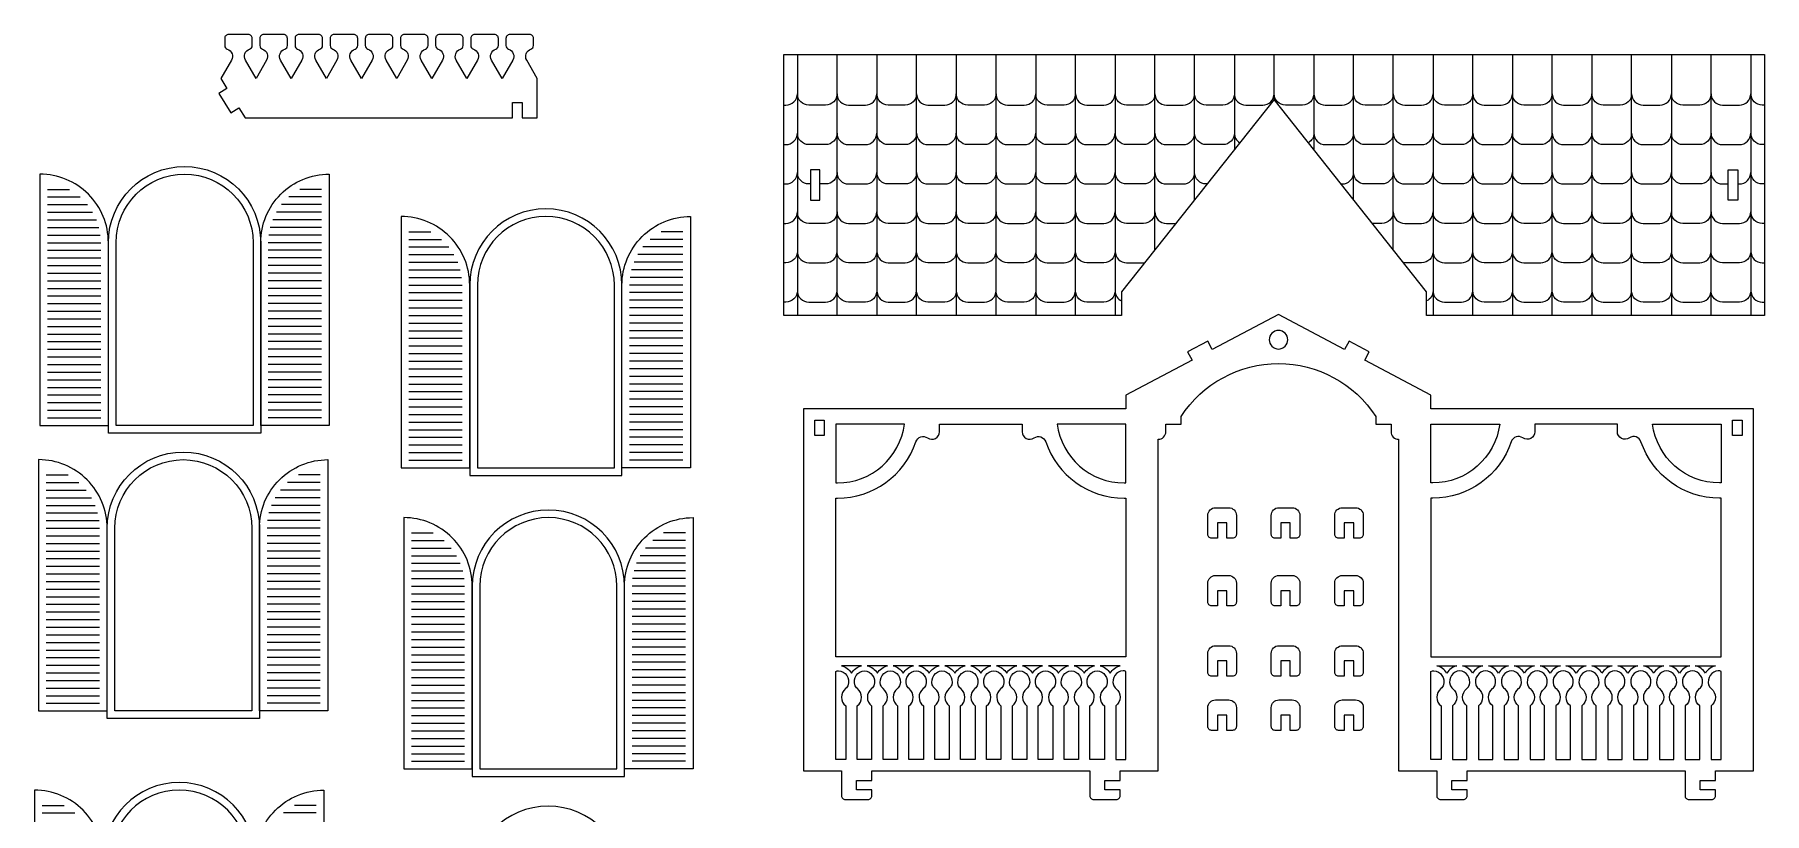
# Model space of a CAD drawing. Extents: x 2899 to 7450, y 515 to 3449.
# Drawn here: x 2899 to 5080, y 2464 to 3446 of the extents above; entities that cross this region are included whole.
import ezdxf

# ---------------------------------------------------------------- set-up
doc = ezdxf.new("R2010")
doc.units = 0
doc.header["$MEASUREMENT"] = 0
doc.layers.add('LAYER1', color=18, linetype='CONTINUOUS')

msp = doc.modelspace()

# ---------------------------------------------------------------- linework, layer by layer
at = {"layer": 'LAYER1'}
for points in [[(3134.1, 3390.2), (3141.8, 3377.7), (3131.6, 3371.4), (3146.7, 3346.9), (3156.9, 3353.2), (3164.6, 3340.8), (3501.9, 3340.8), (3501.9, 3360), (3513.9, 3360), (3513.9, 3340.8), (3533.1, 3340.8), (3533.1, 3390.1), (3519.7, 3413.4, -0.475677), (3525, 3427.3, 0.32375), (3528.3, 3431.8), (3528.3, 3440.9, 0.414214), (3523.5, 3445.7), (3498.4, 3445.7, 0.414214), (3493.6, 3440.9), (3493.6, 3431.8, 0.32375), (3496.9, 3427.3, -0.475677), (3502.2, 3413.4), (3488.8, 3390.1), (3475.4, 3413.4, -0.475677), (3480.7, 3427.3, 0.32375), (3484, 3431.8), (3484, 3440.9, 0.414214), (3479.2, 3445.7), (3454, 3445.7, 0.414214), (3449.2, 3440.9), (3449.2, 3431.8, 0.32375), (3452.5, 3427.3, -0.475677), (3457.8, 3413.4), (3444.4, 3390.1), (3431, 3413.4, -0.475677), (3436.3, 3427.3, 0.32375), (3439.6, 3431.8), (3439.6, 3440.9, 0.414214), (3434.8, 3445.7), (3409.7, 3445.7, 0.414214), (3404.9, 3440.9), (3404.9, 3431.8, 0.32375), (3408.2, 3427.3, -0.475677), (3413.5, 3413.4), (3400.1, 3390.1), (3386.7, 3413.4, -0.475677), (3392, 3427.3, 0.32375), (3395.3, 3431.8), (3395.3, 3440.9, 0.414214), (3390.5, 3445.7), (3365.4, 3445.7, 0.414214), (3360.6, 3440.9), (3360.6, 3431.8, 0.32375), (3363.9, 3427.3, -0.475677), (3369.2, 3413.4), (3355.8, 3390.1), (3342.4, 3413.4, -0.475677), (3347.7, 3427.3, 0.32375), (3351, 3431.8), (3351, 3440.9, 0.414214), (3346.2, 3445.7), (3321, 3445.7, 0.414214), (3316.2, 3440.9), (3316.2, 3431.8, 0.32375), (3319.5, 3427.3, -0.475677), (3324.8, 3413.4), (3311.4, 3390.1), (3298, 3413.4, -0.475677), (3303.3, 3427.3, 0.32375), (3306.6, 3431.8), (3306.6, 3440.9, 0.414214), (3301.8, 3445.7), (3276.7, 3445.7, 0.414214), (3271.9, 3440.9), (3271.9, 3431.8, 0.32375), (3275.2, 3427.3, -0.475677), (3280.5, 3413.4), (3267.1, 3390.1), (3253.7, 3413.4, -0.475677), (3259, 3427.3, 0.32375), (3262.3, 3431.8), (3262.3, 3440.9, 0.414214), (3257.5, 3445.7), (3232.4, 3445.7, 0.414214), (3227.6, 3440.9), (3227.6, 3431.8, 0.32375), (3230.9, 3427.3, -0.475677), (3236.2, 3413.4), (3222.8, 3390.1), (3209.4, 3413.4, -0.475677), (3214.7, 3427.3, 0.32375), (3218, 3431.8), (3218, 3440.9, 0.414214), (3213.2, 3445.7), (3188, 3445.7, 0.414214), (3183.2, 3440.9), (3183.2, 3431.8, 0.32375), (3186.5, 3427.3, -0.475677), (3191.8, 3413.4), (3178.4, 3390.1), (3165, 3413.4, -0.475677), (3170.3, 3427.3, 0.32375), (3173.6, 3431.8), (3173.6, 3440.9, 0.414214), (3168.8, 3445.7), (3143.7, 3445.7, 0.414214), (3138.9, 3440.9), (3138.9, 3431.8, 0.32375), (3142.2, 3427.3, -0.475677), (3147.5, 3413.4)], [(3184.3, 3183.3), (3184.3, 2943.3), (2992.3, 2943.3), (2992.3, 3183.3, -1)], [(2905.9, 2952.9), (2992.3, 2952.9), (2992.3, 3183.3, 0.414214), (2905.9, 3269.7)], [(3174.7, 3183.3), (3174.7, 2952.9), (3001.9, 2952.9), (3001.9, 3183.3, -1)], [(3270.7, 2952.9), (3184.3, 2952.9), (3184.3, 3183.3, -0.414214), (3270.7, 3269.7)], [(3361.5, 2899.5), (3447.9, 2899.5), (3447.9, 3129.9, 0.414214), (3361.5, 3216.3)], [(3447.9, 3129.9), (3447.9, 2889.9), (3639.9, 2889.9), (3639.9, 3129.9, 1)], [(3457.5, 3129.9), (3457.5, 2899.5), (3630.3, 2899.5), (3630.3, 3129.9, 1)], [(3726.3, 2899.5), (3639.9, 2899.5), (3639.9, 3129.9, -0.414214), (3726.3, 3216.3)], [(4316.1, 2758.3), (4316.1, 2935.4, 0.414214), (4325.7, 2945), (4325.7, 2954.6), (4344.9, 2954.6), (4344.9, 2964.2, -0.542632), (4590.4, 2964.2), (4590.4, 2954.6), (4609.6, 2954.6), (4609.6, 2945, 0.414214), (4619.2, 2935.4), (4619.2, 2758.3), (4619.2, 2517.3), (4667.2, 2517.3), (4667.2, 2486.1, 0.414214), (4672, 2481.3), (4700.8, 2481.3, 0.414214), (4705.6, 2486.1), (4705.6, 2493.3), (4686.4, 2493.3), (4686.4, 2505.3), (4705.6, 2505.3), (4705.6, 2517.3), (4980.3, 2517.3), (4980.3, 2486.1, 0.414214), (4985.1, 2481.3), (5013.9, 2481.3, 0.414214), (5018.7, 2486.1), (5018.7, 2493.3), (4999.5, 2493.3), (4999.5, 2505.3), (5018.7, 2505.3), (5018.7, 2517.3), (5066.7, 2517.3), (5066.7, 2758.3), (5066.7, 2973.8), (4660, 2973.8), (4660, 2990.9), (4576.6, 3035), (4582.2, 3045.6), (4556.7, 3059.1), (4551.1, 3048.5), (4467.7, 3092.6), (4384.2, 3048.5), (4378.6, 3059.1), (4353.1, 3045.6), (4358.8, 3035), (4275.3, 2990.9), (4275.3, 2973.8), (3868.6, 2973.8), (3868.6, 2758.3), (3868.6, 2517.3), (3916.6, 2517.3), (3916.6, 2486.1, 0.414214), (3921.4, 2481.3), (3950.2, 2481.3, 0.414214), (3955, 2486.1), (3955, 2493.3), (3935.8, 2493.3), (3935.8, 2505.3), (3955, 2505.3), (3955, 2517.3), (4229.7, 2517.3), (4229.7, 2486.1, 0.414214), (4234.5, 2481.3), (4263.3, 2481.3, 0.414214), (4268.1, 2486.1), (4268.1, 2493.3), (4248.9, 2493.3), (4248.9, 2505.3), (4268.1, 2505.3), (4268.1, 2517.3), (4316.1, 2517.3)], [(4467.7, 3072.6, 0.414214), (4456, 3060.9, 0.414214), (4467.7, 3049.2, 0.414214), (4479.4, 3060.9, 0.414214)], [(3911.6, 2880.4, 0.376684), (3996.1, 2954.6), (3909.4, 2954.6), (3909.4, 2880.4)], [(3909.4, 2758.3), (3909.4, 2861.2), (3911.6, 2861.2, 0.322075), (4010.5, 2932.3, -0.501769), (4025.2, 2937.1, 0.607857), (4040.3, 2945), (4040.3, 2954.6), (4144.4, 2954.6), (4144.4, 2945, 0.607857), (4159.6, 2937.1, -0.501769), (4174.2, 2932.3, 0.322075), (4273.1, 2861.2), (4275.3, 2861.2), (4275.3, 2758.3), (4275.3, 2661.3), (3909.4, 2661.3)], [(4275.3, 2880.4), (4275.3, 2954.6), (4188.7, 2954.6, 0.376684), (4273.1, 2880.4)], [(4660, 2880.4), (4660, 2954.6), (4746.7, 2954.6, -0.376684), (4662.2, 2880.4)], [(4660, 2758.3), (4660, 2661.3), (5025.9, 2661.3), (5025.9, 2758.3), (5025.9, 2861.2), (5023.7, 2861.2, -0.322075), (4924.8, 2932.3, 0.501769), (4910.2, 2937.1, -0.607857), (4895, 2945), (4895, 2954.6), (4790.9, 2954.6), (4790.9, 2945, -0.607857), (4775.8, 2937.1, 0.501769), (4761.1, 2932.3, -0.322075), (4662.2, 2861.2), (4660, 2861.2)], [(5023.7, 2880.4, -0.376684), (4939.3, 2954.6), (5025.9, 2954.6), (5025.9, 2880.4)], [(2904.3, 2592.9), (2990.7, 2592.9), (2990.7, 2823.3, 0.414214), (2904.3, 2909.7)], [(3182.7, 2823.3), (3182.7, 2583.3), (2990.7, 2583.3), (2990.7, 2823.3, -1)], [(3173.1, 2823.3), (3173.1, 2592.9), (3000.3, 2592.9), (3000.3, 2823.3, -1)], [(3269.1, 2592.9), (3182.7, 2592.9), (3182.7, 2823.3, -0.414214), (3269.1, 2909.7)], [(3364.7, 2519.8), (3451.1, 2519.8), (3451.1, 2750.2, 0.414214), (3364.7, 2836.6)], [(3451.1, 2750.2), (3451.1, 2510.2), (3643.1, 2510.2), (3643.1, 2750.2, 1)], [(3460.7, 2750.2), (3460.7, 2519.8), (3633.5, 2519.8), (3633.5, 2750.2, 1)], [(3729.5, 2519.8), (3643.1, 2519.8), (3643.1, 2750.2, -0.414214), (3729.5, 2836.6)], [(4378.6, 2815.5), (4378.6, 2839.5, -0.414214), (4388.2, 2849.1), (4405, 2849.1, -0.414214), (4414.6, 2839.5), (4414.6, 2815.5, -0.414214), (4409.8, 2810.7), (4402.6, 2810.7), (4402.6, 2829.9), (4390.6, 2829.9), (4390.6, 2810.7), (4383.4, 2810.7, -0.414214)], [(4458.6, 2815.5), (4458.6, 2839.5, -0.414214), (4468.2, 2849.1), (4485, 2849.1, -0.414214), (4494.6, 2839.5), (4494.6, 2815.5, -0.414214), (4489.8, 2810.7), (4482.6, 2810.7), (4482.6, 2829.9), (4470.6, 2829.9), (4470.6, 2810.7), (4463.4, 2810.7, -0.414214)], [(4538.6, 2815.5), (4538.6, 2839.5, -0.414214), (4548.2, 2849.1), (4565, 2849.1, -0.414214), (4574.6, 2839.5), (4574.6, 2815.5, -0.414214), (4569.8, 2810.7), (4562.6, 2810.7), (4562.6, 2829.9), (4550.6, 2829.9), (4550.6, 2810.7), (4543.4, 2810.7, -0.414214)], [(4378.6, 2730.1), (4378.6, 2754.1, -0.414214), (4388.2, 2763.7), (4405, 2763.7, -0.414214), (4414.6, 2754.1), (4414.6, 2730.1, -0.414214), (4409.8, 2725.3), (4402.6, 2725.3), (4402.6, 2744.5), (4390.6, 2744.5), (4390.6, 2725.3), (4383.4, 2725.3, -0.414214)], [(4458.6, 2730.1), (4458.6, 2754.1, -0.414214), (4468.2, 2763.7), (4485, 2763.7, -0.414214), (4494.6, 2754.1), (4494.6, 2730.1, -0.414214), (4489.8, 2725.3), (4482.6, 2725.3), (4482.6, 2744.5), (4470.6, 2744.5), (4470.6, 2725.3), (4463.4, 2725.3, -0.414214)], [(4538.6, 2730.1), (4538.6, 2754.1, -0.414214), (4548.2, 2763.7), (4565, 2763.7, -0.414214), (4574.6, 2754.1), (4574.6, 2730.1, -0.414214), (4569.8, 2725.3), (4562.6, 2725.3), (4562.6, 2744.5), (4550.6, 2744.5), (4550.6, 2725.3), (4543.4, 2725.3, -0.414214)], [(4378.6, 2641.5), (4378.6, 2665.5, -0.414214), (4388.2, 2675.1), (4405, 2675.1, -0.414214), (4414.6, 2665.5), (4414.6, 2641.5, -0.414214), (4409.8, 2636.7), (4402.6, 2636.7), (4402.6, 2655.9), (4390.6, 2655.9), (4390.6, 2636.7), (4383.4, 2636.7, -0.414214)], [(4458.6, 2641.5), (4458.6, 2665.5, -0.414214), (4468.2, 2675.1), (4485, 2675.1, -0.414214), (4494.6, 2665.5), (4494.6, 2641.5, -0.414214), (4489.8, 2636.7), (4482.6, 2636.7), (4482.6, 2655.9), (4470.6, 2655.9), (4470.6, 2636.7), (4463.4, 2636.7, -0.414214)], [(4538.6, 2641.5), (4538.6, 2665.5, -0.414214), (4548.2, 2675.1), (4565, 2675.1, -0.414214), (4574.6, 2665.5), (4574.6, 2641.5, -0.414214), (4569.8, 2636.7), (4562.6, 2636.7), (4562.6, 2655.9), (4550.6, 2655.9), (4550.6, 2636.7), (4543.4, 2636.7, -0.414214)], [(3909.4, 2642.8, -0.065439), (3913, 2643.6, -0.466916), (3925.2, 2625.9, -0.158726), (3921.9, 2621, 0.487801), (3922.1, 2599.2), (3922.1, 2531.7), (3909.4, 2531.7)], [(3942, 2649.8), (3916.6, 2649.8, -0.196954), (3929.3, 2640.6, -0.196954)], [(3933.4, 2625.9, -0.466916), (3945.6, 2643.6, -0.466916), (3957.8, 2625.9, -0.158726), (3954.5, 2621, 0.487801), (3954.7, 2599.2), (3954.7, 2531.7), (3936.5, 2531.7), (3936.5, 2599.2, 0.487801), (3936.7, 2621, -0.158726)], [(3974.6, 2649.8), (3949.2, 2649.8, -0.196954), (3961.9, 2640.6, -0.196954)], [(3966, 2625.9, -0.466916), (3978.2, 2643.6, -0.466916), (3990.4, 2625.9, -0.158726), (3987.1, 2621, 0.487801), (3987.3, 2599.2), (3987.3, 2531.7), (3969.1, 2531.7), (3969.1, 2599.2, 0.487801), (3969.3, 2621, -0.158726)], [(3994.5, 2640.6, -0.196954), (4007.3, 2649.8), (3981.8, 2649.8, -0.196954)], [(3998.6, 2625.9, -0.466916), (4010.8, 2643.6, -0.466916), (4023, 2625.9, -0.158726), (4019.7, 2621, 0.487801), (4019.9, 2599.2), (4019.9, 2531.7), (4001.7, 2531.7), (4001.7, 2599.2, 0.487801), (4001.9, 2621, -0.158726)], [(4039.9, 2649.8), (4014.4, 2649.8, -0.196954), (4027.1, 2640.6, -0.196954)], [(4031.2, 2625.9, -0.466916), (4043.4, 2643.6, -0.466916), (4055.6, 2625.9, -0.158726), (4052.4, 2621, 0.487801), (4052.5, 2599.2), (4052.5, 2531.7), (4034.3, 2531.7), (4034.3, 2599.2, 0.487801), (4034.5, 2621, -0.158726)], [(4072.5, 2649.8), (4047, 2649.8, -0.196954), (4059.7, 2640.6, -0.196954)], [(4063.9, 2625.9, -0.466916), (4076.1, 2643.6, -0.466916), (4088.3, 2625.9, -0.158726), (4085, 2621, 0.487801), (4085.2, 2599.2), (4085.2, 2531.7), (4066.9, 2531.7), (4066.9, 2599.2, 0.487801), (4067.1, 2621, -0.158726)], [(4105.1, 2649.8), (4079.6, 2649.8, -0.196954), (4092.4, 2640.6, -0.196954)], [(4096.5, 2625.9, -0.466916), (4108.7, 2643.6, -0.466916), (4120.9, 2625.9, -0.158726), (4117.6, 2621, 0.487801), (4117.8, 2599.2), (4117.8, 2531.7), (4099.6, 2531.7), (4099.6, 2599.2, 0.487801), (4099.8, 2621, -0.158726)], [(4125, 2640.6, -0.196954), (4137.7, 2649.8), (4112.2, 2649.8, -0.196954)], [(4129.1, 2625.9, -0.466916), (4141.3, 2643.6, -0.466916), (4153.5, 2625.9, -0.158726), (4150.2, 2621, 0.487801), (4150.4, 2599.2), (4150.4, 2531.7), (4132.2, 2531.7), (4132.2, 2599.2, 0.487801), (4132.4, 2621, -0.158726)], [(4170.3, 2649.8), (4144.9, 2649.8, -0.196954), (4157.6, 2640.6, -0.196954)], [(4161.7, 2625.9, -0.466916), (4173.9, 2643.6, -0.466916), (4186.1, 2625.9, -0.158726), (4182.8, 2621, 0.487801), (4183, 2599.2), (4183, 2531.7), (4164.8, 2531.7), (4164.8, 2599.2, 0.487801), (4165, 2621, -0.158726)], [(4190.2, 2640.6, -0.196954), (4202.9, 2649.8), (4177.5, 2649.8, -0.196954)], [(4194.3, 2625.9, -0.466916), (4206.5, 2643.6, -0.466916), (4218.7, 2625.9, -0.158726), (4215.4, 2621, 0.487801), (4215.6, 2599.2), (4215.6, 2531.7), (4197.4, 2531.7), (4197.4, 2599.2, 0.487801), (4197.6, 2621, -0.158726)], [(4235.6, 2649.8), (4210.1, 2649.8, -0.196954), (4222.8, 2640.6, -0.196954)], [(4226.9, 2625.9, -0.466916), (4239.1, 2643.6, -0.466916), (4251.3, 2625.9, -0.158726), (4248.1, 2621, 0.487801), (4248.2, 2599.2), (4248.2, 2531.7), (4230, 2531.7), (4230, 2599.2, 0.487801), (4230.2, 2621, -0.158726)], [(4268.2, 2649.8), (4242.7, 2649.8, -0.196954), (4255.4, 2640.6, -0.196954)], [(4275.3, 2642.8, 0.065439), (4271.7, 2643.6, 0.466916), (4259.5, 2625.9, 0.158726), (4262.8, 2621, -0.487801), (4262.6, 2599.2), (4262.6, 2531.7), (4275.3, 2531.7)], [(4660, 2642.8, -0.065439), (4663.6, 2643.6, -0.466916), (4675.8, 2625.9, -0.158726), (4672.5, 2621, 0.487801), (4672.7, 2599.2), (4672.7, 2531.7), (4660, 2531.7)], [(4667.2, 2649.8), (4692.6, 2649.8, 0.196954), (4679.9, 2640.6, 0.196954)], [(4708.4, 2625.9, 0.466916), (4696.2, 2643.6, 0.466916), (4684, 2625.9, 0.158726), (4687.3, 2621, -0.487801), (4687.1, 2599.2), (4687.1, 2531.7), (4705.3, 2531.7), (4705.3, 2599.2, -0.487801), (4705.1, 2621, 0.158726)], [(4699.8, 2649.8), (4725.2, 2649.8, 0.196954), (4712.5, 2640.6, 0.196954)], [(4741, 2625.9, 0.466916), (4728.8, 2643.6, 0.466916), (4716.6, 2625.9, 0.158726), (4719.9, 2621, -0.487801), (4719.7, 2599.2), (4719.7, 2531.7), (4737.9, 2531.7), (4737.9, 2599.2, -0.487801), (4737.7, 2621, 0.158726)], [(4745.1, 2640.6, 0.196954), (4732.4, 2649.8), (4757.9, 2649.8, 0.196954)], [(4773.6, 2625.9, 0.466916), (4761.4, 2643.6, 0.466916), (4749.2, 2625.9, 0.158726), (4752.5, 2621, -0.487801), (4752.3, 2599.2), (4752.3, 2531.7), (4770.5, 2531.7), (4770.5, 2599.2, -0.487801), (4770.3, 2621, 0.158726)], [(4765, 2649.8), (4790.5, 2649.8, 0.196954), (4777.7, 2640.6, 0.196954)], [(4806.2, 2625.9, 0.466916), (4794, 2643.6, 0.466916), (4781.8, 2625.9, 0.158726), (4785.1, 2621, -0.487801), (4784.9, 2599.2), (4784.9, 2531.7), (4803.1, 2531.7), (4803.1, 2599.2, -0.487801), (4803, 2621, 0.158726)], [(4810.3, 2640.6, 0.196954), (4797.6, 2649.8), (4823.1, 2649.8, 0.196954)], [(4838.9, 2625.9, 0.466916), (4826.7, 2643.6, 0.466916), (4814.5, 2625.9, 0.158726), (4817.7, 2621, -0.487801), (4817.5, 2599.2), (4817.5, 2531.7), (4835.8, 2531.7), (4835.8, 2599.2, -0.487801), (4835.6, 2621, 0.158726)], [(4830.2, 2649.8), (4855.7, 2649.8, 0.196954), (4843, 2640.6, 0.196954)], [(4871.5, 2625.9, 0.466916), (4859.3, 2643.6, 0.466916), (4847.1, 2625.9, 0.158726), (4850.3, 2621, -0.487801), (4850.2, 2599.2), (4850.2, 2531.7), (4868.4, 2531.7), (4868.4, 2599.2, -0.487801), (4868.2, 2621, 0.158726)], [(4862.8, 2649.8), (4888.3, 2649.8, 0.196954), (4875.6, 2640.6, 0.196954)], [(4904.1, 2625.9, 0.466916), (4891.9, 2643.6, 0.466916), (4879.7, 2625.9, 0.158726), (4883, 2621, -0.487801), (4882.8, 2599.2), (4882.8, 2531.7), (4901, 2531.7), (4901, 2599.2, -0.487801), (4900.8, 2621, 0.158726)], [(4895.5, 2649.8), (4920.9, 2649.8, 0.196954), (4908.2, 2640.6, 0.196954)], [(4936.7, 2625.9, 0.466916), (4924.5, 2643.6, 0.466916), (4912.3, 2625.9, 0.158726), (4915.6, 2621, -0.487801), (4915.4, 2599.2), (4915.4, 2531.7), (4933.6, 2531.7), (4933.6, 2599.2, -0.487801), (4933.4, 2621, 0.158726)], [(4940.8, 2640.6, 0.196954), (4928.1, 2649.8), (4953.5, 2649.8, 0.196954)], [(4969.3, 2625.9, 0.466916), (4957.1, 2643.6, 0.466916), (4944.9, 2625.9, 0.158726), (4948.2, 2621, -0.487801), (4948, 2599.2), (4948, 2531.7), (4966.2, 2531.7), (4966.2, 2599.2, -0.487801), (4966, 2621, 0.158726)], [(4960.7, 2649.8), (4986.2, 2649.8, 0.196954), (4973.4, 2640.6, 0.196954)], [(5001.9, 2625.9, 0.466916), (4989.7, 2643.6, 0.466916), (4977.5, 2625.9, 0.158726), (4980.8, 2621, -0.487801), (4980.6, 2599.2), (4980.6, 2531.7), (4998.8, 2531.7), (4998.8, 2599.2, -0.487801), (4998.7, 2621, 0.158726)], [(4993.3, 2649.8), (5018.8, 2649.8, 0.196954), (5006, 2640.6, 0.196954)], [(5025.9, 2642.8, 0.065439), (5022.3, 2643.6, 0.466916), (5010.1, 2625.9, 0.158726), (5013.4, 2621, -0.487801), (5013.2, 2599.2), (5013.2, 2531.7), (5025.9, 2531.7)], [(4378.6, 2573.2), (4378.6, 2597.2, -0.414214), (4388.2, 2606.8), (4405, 2606.8, -0.414214), (4414.6, 2597.2), (4414.6, 2573.2, -0.414214), (4409.8, 2568.4), (4402.6, 2568.4), (4402.6, 2587.6), (4390.6, 2587.6), (4390.6, 2568.4), (4383.4, 2568.4, -0.414214)], [(4458.6, 2573.2), (4458.6, 2597.2, -0.414214), (4468.2, 2606.8), (4485, 2606.8, -0.414214), (4494.6, 2597.2), (4494.6, 2573.2, -0.414214), (4489.8, 2568.4), (4482.6, 2568.4), (4482.6, 2587.6), (4470.6, 2587.6), (4470.6, 2568.4), (4463.4, 2568.4, -0.414214)], [(4538.6, 2573.2), (4538.6, 2597.2, -0.414214), (4548.2, 2606.8), (4565, 2606.8, -0.414214), (4574.6, 2597.2), (4574.6, 2573.2, -0.414214), (4569.8, 2568.4), (4562.6, 2568.4), (4562.6, 2587.6), (4550.6, 2587.6), (4550.6, 2568.4), (4543.4, 2568.4, -0.414214)], [(2899.2, 2176.2), (2985.6, 2176.2), (2985.6, 2406.6, 0.414214), (2899.2, 2493)], [(2985.6, 2406.6), (2985.6, 2166.6), (3177.6, 2166.6), (3177.6, 2406.6, 1)], [(2995.2, 2406.6), (2995.2, 2176.2), (3168, 2176.2), (3168, 2406.6, 1)], [(3264, 2176.2), (3177.6, 2176.2), (3177.6, 2406.6, -0.414214), (3264, 2493)], [(3450.8, 2376.8), (3450.8, 2136.8), (3642.8, 2136.8), (3642.8, 2376.8, 1)]]:
    msp.add_lwpolyline(points, format="xyb", close=True, dxfattribs=at)
for points in [[(4269.8, 3121.4), (4269.8, 3091.5), (3843.9, 3091.5), (3843.9, 3420.7), (5080.4, 3420.7), (5080.4, 3091.5), (4654.5, 3091.5), (4654.5, 3121.4), (4462.2, 3363.9)], [(3877.5, 3275.3), (3877.5, 3236.9), (3889.5, 3236.9), (3889.5, 3275.3)], [(5034.8, 3275.3), (5046.8, 3275.3), (5046.8, 3236.9), (5034.8, 3236.9)], [(3883, 2959.4), (3895, 2959.4), (3895, 2940.2), (3883, 2940.2)], [(5040.3, 2959.4), (5052.3, 2959.4), (5052.3, 2940.2), (5040.3, 2940.2)]]:
    msp.add_lwpolyline(points, close=True, dxfattribs=at)
for points in [[(3861, 3420.7), (3861, 3091.5)], [(3911.1, 3091.5), (3911.1, 3420.7)], [(3961.2, 3420.7), (3961.2, 3091.5)], [(4011.3, 3091.5), (4011.3, 3420.7)], [(4061.4, 3420.7), (4061.4, 3091.5)], [(4111.5, 3091.5), (4111.5, 3420.7)], [(4161.6, 3420.7), (4161.6, 3091.5)], [(4211.7, 3091.5), (4211.7, 3420.7)], [(4261.8, 3420.7), (4261.8, 3091.5)], [(4311.9, 3174.4), (4311.9, 3420.7)], [(4362, 3237.6), (4362, 3420.7)], [(4412.1, 3420.7), (4412.1, 3300.7)], [(4462.2, 3363.9), (4462.2, 3420.7)], [(4512.3, 3420.7), (4512.3, 3300.7)], [(4562.4, 3237.6), (4562.4, 3420.7)], [(4612.5, 3174.4), (4612.5, 3420.7)], [(4662.6, 3420.7), (4662.6, 3091.5)], [(4712.7, 3091.5), (4712.7, 3420.7)], [(4762.7, 3420.7), (4762.7, 3091.5)], [(4812.8, 3091.5), (4812.8, 3420.7)], [(4862.9, 3420.7), (4862.9, 3091.5)], [(4913, 3091.5), (4913, 3420.7)], [(4963.1, 3420.7), (4963.1, 3091.5)], [(5013.2, 3091.5), (5013.2, 3420.7)], [(5063.3, 3420.7), (5063.3, 3091.5)], [(2915.5, 3250.5), (2943.1, 3250.5)], [(3261.1, 3250.5), (3233.5, 3250.5)], [(2915.5, 3240.9), (2956.7, 3240.9)], [(2915.5, 3231.3), (2965.8, 3231.3)], [(3261.1, 3231.3), (3210.7, 3231.3)], [(3261.1, 3240.9), (3219.9, 3240.9)], [(2915.5, 3221.7), (2972.4, 3221.7)], [(2915.5, 3212.1), (2977.1, 3212.1)], [(3261.1, 3212.1), (3199.5, 3212.1)], [(3261.1, 3221.7), (3204.2, 3221.7)], [(2915.5, 3202.5), (2980.2, 3202.5)], [(2915.5, 3192.9), (2982.1, 3192.9)], [(3261.1, 3192.9), (3194.5, 3192.9)], [(3261.1, 3202.5), (3196.3, 3202.5)], [(3371.1, 3197.1), (3398.7, 3197.1)], [(3371.1, 3187.5), (3412.3, 3187.5)], [(3716.7, 3187.5), (3675.5, 3187.5)], [(3716.7, 3197.1), (3689.1, 3197.1)], [(2915.5, 3183.3), (2982.7, 3183.3)], [(2915.5, 3173.7), (2982.7, 3173.7)], [(2915.5, 3164.1), (2982.7, 3164.1)], [(3261.1, 3183.3), (3193.9, 3183.3)], [(3261.1, 3173.7), (3193.9, 3173.7)], [(3261.1, 3164.1), (3193.9, 3164.1)], [(3371.1, 3177.9), (3421.4, 3177.9)], [(3371.1, 3168.3), (3428, 3168.3)], [(3716.7, 3168.3), (3659.8, 3168.3)], [(3716.7, 3177.9), (3666.3, 3177.9)], [(2915.5, 3154.5), (2982.7, 3154.5)], [(2915.5, 3144.9), (2982.7, 3144.9)], [(3261.1, 3154.5), (3193.9, 3154.5)], [(3261.1, 3144.9), (3193.9, 3144.9)], [(3371.1, 3158.7), (3432.7, 3158.7)], [(3371.1, 3149.1), (3435.8, 3149.1)], [(3716.7, 3149.1), (3651.9, 3149.1)], [(3716.7, 3158.7), (3655.1, 3158.7)], [(2915.5, 3135.3), (2982.7, 3135.3)], [(2915.5, 3125.7), (2982.7, 3125.7)], [(3261.1, 3135.3), (3193.9, 3135.3)], [(3261.1, 3125.7), (3193.9, 3125.7)], [(3371.1, 3139.5), (3437.7, 3139.5)], [(3371.1, 3129.9), (3438.3, 3129.9)], [(3371.1, 3120.3), (3438.3, 3120.3)], [(3716.7, 3129.9), (3649.5, 3129.9)], [(3716.7, 3120.3), (3649.5, 3120.3)], [(3716.7, 3139.5), (3650.1, 3139.5)], [(2915.5, 3116.1), (2982.7, 3116.1)], [(2915.5, 3106.5), (2982.7, 3106.5)], [(3261.1, 3116.1), (3193.9, 3116.1)], [(3261.1, 3106.5), (3193.9, 3106.5)], [(3371.1, 3110.7), (3438.3, 3110.7)], [(3371.1, 3101.1), (3438.3, 3101.1)], [(3716.7, 3110.7), (3649.5, 3110.7)], [(3716.7, 3101.1), (3649.5, 3101.1)], [(2915.5, 3096.9), (2982.7, 3096.9)], [(2915.5, 3087.3), (2982.7, 3087.3)], [(2915.5, 3077.7), (2982.7, 3077.7)], [(3261.1, 3096.9), (3193.9, 3096.9)], [(3261.1, 3087.3), (3193.9, 3087.3)], [(3261.1, 3077.7), (3193.9, 3077.7)], [(3371.1, 3091.5), (3438.3, 3091.5)], [(3371.1, 3081.9), (3438.3, 3081.9)], [(3716.7, 3091.5), (3649.5, 3091.5)], [(3716.7, 3081.9), (3649.5, 3081.9)], [(2915.5, 3068.1), (2982.7, 3068.1)], [(2915.5, 3058.5), (2982.7, 3058.5)], [(3261.1, 3068.1), (3193.9, 3068.1)], [(3261.1, 3058.5), (3193.9, 3058.5)], [(3371.1, 3072.3), (3438.3, 3072.3)], [(3371.1, 3062.7), (3438.3, 3062.7)], [(3716.7, 3072.3), (3649.5, 3072.3)], [(3716.7, 3062.7), (3649.5, 3062.7)], [(2915.5, 3048.9), (2982.7, 3048.9)], [(2915.5, 3039.3), (2982.7, 3039.3)], [(3261.1, 3048.9), (3193.9, 3048.9)], [(3261.1, 3039.3), (3193.9, 3039.3)], [(3371.1, 3053.1), (3438.3, 3053.1)], [(3371.1, 3043.5), (3438.3, 3043.5)], [(3371.1, 3033.9), (3438.3, 3033.9)], [(3716.7, 3053.1), (3649.5, 3053.1)], [(3716.7, 3043.5), (3649.5, 3043.5)], [(3716.7, 3033.9), (3649.5, 3033.9)], [(2915.5, 3029.7), (2982.7, 3029.7)], [(2915.5, 3020.1), (2982.7, 3020.1)], [(2915.5, 3010.5), (2982.7, 3010.5)], [(3261.1, 3029.7), (3193.9, 3029.7)], [(3261.1, 3020.1), (3193.9, 3020.1)], [(3261.1, 3010.5), (3193.9, 3010.5)], [(3371.1, 3024.3), (3438.3, 3024.3)], [(3371.1, 3014.7), (3438.3, 3014.7)], [(3716.7, 3024.3), (3649.5, 3024.3)], [(3716.7, 3014.7), (3649.5, 3014.7)], [(2915.5, 3000.9), (2982.7, 3000.9)], [(2915.5, 2991.3), (2982.7, 2991.3)], [(3261.1, 3000.9), (3193.9, 3000.9)], [(3261.1, 2991.3), (3193.9, 2991.3)], [(3371.1, 3005.1), (3438.3, 3005.1)], [(3371.1, 2995.5), (3438.3, 2995.5)], [(3716.7, 3005.1), (3649.5, 3005.1)], [(3716.7, 2995.5), (3649.5, 2995.5)], [(2915.5, 2981.7), (2982.7, 2981.7)], [(2915.5, 2972.1), (2982.7, 2972.1)], [(3261.1, 2981.7), (3193.9, 2981.7)], [(3261.1, 2972.1), (3193.9, 2972.1)], [(3371.1, 2985.9), (3438.3, 2985.9)], [(3371.1, 2976.3), (3438.3, 2976.3)], [(3371.1, 2966.7), (3438.3, 2966.7)], [(3716.7, 2985.9), (3649.5, 2985.9)], [(3716.7, 2976.3), (3649.5, 2976.3)], [(3716.7, 2966.7), (3649.5, 2966.7)], [(2915.5, 2962.5), (2982.7, 2962.5)], [(3261.1, 2962.5), (3193.9, 2962.5)], [(3371.1, 2957.1), (3438.3, 2957.1)], [(3371.1, 2947.5), (3438.3, 2947.5)], [(3716.7, 2957.1), (3649.5, 2957.1)], [(3716.7, 2947.5), (3649.5, 2947.5)], [(3371.1, 2937.9), (3438.3, 2937.9)], [(3371.1, 2928.3), (3438.3, 2928.3)], [(3716.7, 2937.9), (3649.5, 2937.9)], [(3716.7, 2928.3), (3649.5, 2928.3)], [(3371.1, 2918.7), (3438.3, 2918.7)], [(3371.1, 2909.1), (3438.3, 2909.1)], [(3716.7, 2918.7), (3649.5, 2918.7)], [(3716.7, 2909.1), (3649.5, 2909.1)], [(2913.9, 2890.5), (2941.4, 2890.5)], [(2913.9, 2880.9), (2955.1, 2880.9)], [(3259.5, 2880.9), (3218.3, 2880.9)], [(3259.5, 2890.5), (3231.9, 2890.5)], [(2913.9, 2871.3), (2964.2, 2871.3)], [(2913.9, 2861.7), (2970.8, 2861.7)], [(3259.5, 2861.7), (3202.5, 2861.7)], [(3259.5, 2871.3), (3209.1, 2871.3)], [(2913.9, 2852.1), (2975.5, 2852.1)], [(2913.9, 2842.5), (2978.6, 2842.5)], [(3259.5, 2842.5), (3194.7, 2842.5)], [(3259.5, 2852.1), (3197.9, 2852.1)], [(2913.9, 2832.9), (2980.5, 2832.9)], [(2913.9, 2823.3), (2981.1, 2823.3)], [(3259.5, 2823.3), (3192.3, 2823.3)], [(3259.5, 2832.9), (3192.9, 2832.9)], [(3374.3, 2817.4), (3401.9, 2817.4)], [(3719.9, 2817.4), (3692.3, 2817.4)], [(2913.9, 2813.7), (2981.1, 2813.7)], [(2913.9, 2804.1), (2981.1, 2804.1)], [(2913.9, 2794.5), (2981.1, 2794.5)], [(3259.5, 2813.7), (3192.3, 2813.7)], [(3259.5, 2804.1), (3192.3, 2804.1)], [(3259.5, 2794.5), (3192.3, 2794.5)], [(3374.3, 2807.8), (3415.5, 2807.8)], [(3374.3, 2798.2), (3424.6, 2798.2)], [(3719.9, 2798.2), (3669.5, 2798.2)], [(3719.9, 2807.8), (3678.7, 2807.8)], [(2913.9, 2784.9), (2981.1, 2784.9)], [(2913.9, 2775.3), (2981.1, 2775.3)], [(3259.5, 2784.9), (3192.3, 2784.9)], [(3259.5, 2775.3), (3192.3, 2775.3)], [(3374.3, 2788.6), (3431.2, 2788.6)], [(3374.3, 2779), (3435.9, 2779)], [(3719.9, 2779), (3658.3, 2779)], [(3719.9, 2788.6), (3663, 2788.6)], [(2913.9, 2765.7), (2981.1, 2765.7)], [(2913.9, 2756.1), (2981.1, 2756.1)], [(3259.5, 2765.7), (3192.3, 2765.7)], [(3259.5, 2756.1), (3192.3, 2756.1)], [(3374.3, 2769.4), (3439, 2769.4)], [(3374.3, 2759.8), (3440.9, 2759.8)], [(3374.3, 2750.2), (3441.5, 2750.2)], [(3719.9, 2750.2), (3652.7, 2750.2)], [(3719.9, 2759.8), (3653.3, 2759.8)], [(3719.9, 2769.4), (3655.1, 2769.4)], [(2913.9, 2746.5), (2981.1, 2746.5)], [(2913.9, 2736.9), (2981.1, 2736.9)], [(2913.9, 2727.3), (2981.1, 2727.3)], [(3259.5, 2746.5), (3192.3, 2746.5)], [(3259.5, 2736.9), (3192.3, 2736.9)], [(3259.5, 2727.3), (3192.3, 2727.3)], [(3374.3, 2740.6), (3441.5, 2740.6)], [(3374.3, 2731), (3441.5, 2731)], [(3719.9, 2740.6), (3652.7, 2740.6)], [(3719.9, 2731), (3652.7, 2731)], [(2913.9, 2717.7), (2981.1, 2717.7)], [(2913.9, 2708.1), (2981.1, 2708.1)], [(3259.5, 2717.7), (3192.3, 2717.7)], [(3259.5, 2708.1), (3192.3, 2708.1)], [(3374.3, 2721.4), (3441.5, 2721.4)], [(3374.3, 2711.8), (3441.5, 2711.8)], [(3719.9, 2721.4), (3652.7, 2721.4)], [(3719.9, 2711.8), (3652.7, 2711.8)], [(2913.9, 2698.5), (2981.1, 2698.5)], [(2913.9, 2688.9), (2981.1, 2688.9)], [(3259.5, 2698.5), (3192.3, 2698.5)], [(3259.5, 2688.9), (3192.3, 2688.9)], [(3374.3, 2702.2), (3441.5, 2702.2)], [(3374.3, 2692.6), (3441.5, 2692.6)], [(3374.3, 2683), (3441.5, 2683)], [(3719.9, 2702.2), (3652.7, 2702.2)], [(3719.9, 2692.6), (3652.7, 2692.6)], [(3719.9, 2683), (3652.7, 2683)], [(2913.9, 2679.3), (2981.1, 2679.3)], [(2913.9, 2669.7), (2981.1, 2669.7)], [(3259.5, 2679.3), (3192.3, 2679.3)], [(3259.5, 2669.7), (3192.3, 2669.7)], [(3374.3, 2673.4), (3441.5, 2673.4)], [(3374.3, 2663.8), (3441.5, 2663.8)], [(3719.9, 2673.4), (3652.7, 2673.4)], [(3719.9, 2663.8), (3652.7, 2663.8)], [(2913.9, 2660.1), (2981.1, 2660.1)], [(2913.9, 2650.5), (2981.1, 2650.5)], [(2913.9, 2640.9), (2981.1, 2640.9)], [(3259.5, 2660.1), (3192.3, 2660.1)], [(3259.5, 2650.5), (3192.3, 2650.5)], [(3259.5, 2640.9), (3192.3, 2640.9)], [(3374.3, 2654.2), (3441.5, 2654.2)], [(3374.3, 2644.6), (3441.5, 2644.6)], [(3719.9, 2654.2), (3652.7, 2654.2)], [(3719.9, 2644.6), (3652.7, 2644.6)], [(2913.9, 2631.3), (2981.1, 2631.3)], [(2913.9, 2621.7), (2981.1, 2621.7)], [(3259.5, 2631.3), (3192.3, 2631.3)], [(3259.5, 2621.7), (3192.3, 2621.7)], [(3374.3, 2635), (3441.5, 2635)], [(3374.3, 2625.4), (3441.5, 2625.4)], [(3719.9, 2635), (3652.7, 2635)], [(3719.9, 2625.4), (3652.7, 2625.4)], [(2913.9, 2612.1), (2981.1, 2612.1)], [(2913.9, 2602.5), (2981.1, 2602.5)], [(3259.5, 2612.1), (3192.3, 2612.1)], [(3259.5, 2602.5), (3192.3, 2602.5)], [(3374.3, 2615.8), (3441.5, 2615.8)], [(3374.3, 2606.2), (3441.5, 2606.2)], [(3374.3, 2596.6), (3441.5, 2596.6)], [(3719.9, 2615.8), (3652.7, 2615.8)], [(3719.9, 2606.2), (3652.7, 2606.2)], [(3719.9, 2596.6), (3652.7, 2596.6)], [(3374.3, 2587), (3441.5, 2587)], [(3374.3, 2577.4), (3441.5, 2577.4)], [(3719.9, 2587), (3652.7, 2587)], [(3719.9, 2577.4), (3652.7, 2577.4)], [(3374.3, 2567.8), (3441.5, 2567.8)], [(3374.3, 2558.2), (3441.5, 2558.2)], [(3719.9, 2567.8), (3652.7, 2567.8)], [(3719.9, 2558.2), (3652.7, 2558.2)], [(3374.3, 2548.6), (3441.5, 2548.6)], [(3374.3, 2539), (3441.5, 2539)], [(3719.9, 2548.6), (3652.7, 2548.6)], [(3719.9, 2539), (3652.7, 2539)], [(3374.3, 2529.4), (3441.5, 2529.4)], [(3719.9, 2529.4), (3652.7, 2529.4)], [(2908.8, 2473.8), (2936.4, 2473.8)], [(3254.4, 2473.8), (3226.8, 2473.8)], [(2908.8, 2464.2), (2950, 2464.2)], [(3254.4, 2464.2), (3213.2, 2464.2)]]:
    msp.add_lwpolyline(points, dxfattribs=at)
for points in [[(3843.9, 3356.7), (3846.6, 3356.7, 0.414214), (3861, 3371.1)], [(3911.1, 3371.1, -0.414214), (3896.7, 3356.7), (3875.4, 3356.7, -0.414214), (3861, 3371.1)], [(3911.1, 3371.1, 0.414214), (3925.5, 3356.7), (3946.8, 3356.7, 0.414214), (3961.2, 3371.1)], [(4011.3, 3371.1, -0.414214), (3996.9, 3356.7), (3975.6, 3356.7, -0.414214), (3961.2, 3371.1)], [(4011.3, 3371.1, 0.414214), (4025.7, 3356.7), (4047, 3356.7, 0.414214), (4061.4, 3371.1)], [(4111.5, 3371.1, -0.414214), (4097.1, 3356.7), (4075.8, 3356.7, -0.414214), (4061.4, 3371.1)], [(4111.5, 3371.1, 0.414214), (4125.9, 3356.7), (4147.2, 3356.7, 0.414214), (4161.6, 3371.1)], [(4211.7, 3371.1, -0.414214), (4197.3, 3356.7), (4176, 3356.7, -0.414214), (4161.6, 3371.1)], [(4211.7, 3371.1, 0.414214), (4226.1, 3356.7), (4247.4, 3356.7, 0.414214), (4261.8, 3371.1)], [(4311.9, 3371.1, -0.414214), (4297.5, 3356.7), (4276.2, 3356.7, -0.414214), (4261.8, 3371.1)], [(4311.9, 3371.1, 0.414214), (4326.3, 3356.7), (4347.6, 3356.7, 0.414214), (4362, 3371.1)], [(4412.1, 3371.1, -0.414214), (4397.7, 3356.7), (4376.4, 3356.7, -0.414214), (4362, 3371.1)], [(4412.1, 3371.1, 0.414214), (4426.5, 3356.7), (4447.8, 3356.7, 0.414214), (4462.2, 3371.1)], [(4512.3, 3371.1, -0.414214), (4497.9, 3356.7), (4476.6, 3356.7, -0.414214), (4462.2, 3371.1)], [(4512.3, 3371.1, 0.414214), (4526.7, 3356.7), (4548, 3356.7, 0.414214), (4562.4, 3371.1)], [(4612.5, 3371.1, -0.414214), (4598.1, 3356.7), (4576.8, 3356.7, -0.414214), (4562.4, 3371.1)], [(4612.5, 3371.1, 0.414214), (4626.9, 3356.7), (4648.2, 3356.7, 0.414214), (4662.6, 3371.1)], [(4712.7, 3371.1, -0.414214), (4698.3, 3356.7), (4677, 3356.7, -0.414214), (4662.6, 3371.1)], [(4712.7, 3371.1, 0.414214), (4727.1, 3356.7), (4748.3, 3356.7, 0.414214), (4762.7, 3371.1)], [(4812.8, 3371.1, -0.414214), (4798.4, 3356.7), (4777.1, 3356.7, -0.414214), (4762.7, 3371.1)], [(4812.8, 3371.1, 0.414214), (4827.2, 3356.7), (4848.5, 3356.7, 0.414214), (4862.9, 3371.1)], [(4913, 3371.1, -0.414214), (4898.6, 3356.7), (4877.3, 3356.7, -0.414214), (4862.9, 3371.1)], [(4913, 3371.1, 0.414214), (4927.4, 3356.7), (4948.7, 3356.7, 0.414214), (4963.1, 3371.1)], [(5013.2, 3371.1, -0.414214), (4998.8, 3356.7), (4977.5, 3356.7, -0.414214), (4963.1, 3371.1)], [(5013.2, 3371.1, 0.414214), (5027.6, 3356.7), (5048.9, 3356.7, 0.414214), (5063.3, 3371.1)], [(5080.4, 3356.7), (5077.7, 3356.7, -0.414214), (5063.3, 3371.1)], [(3843.9, 3307), (3846.6, 3307, 0.414214), (3861, 3321.4)], [(3911.1, 3321.4, -0.414214), (3896.7, 3307), (3875.4, 3307, -0.414214), (3861, 3321.4)], [(3911.1, 3321.4, 0.414214), (3925.5, 3307), (3946.8, 3307, 0.414214), (3961.2, 3321.4)], [(4011.3, 3321.4, -0.414214), (3996.9, 3307), (3975.6, 3307, -0.414214), (3961.2, 3321.4)], [(4011.3, 3321.4, 0.414214), (4025.7, 3307), (4047, 3307, 0.414214), (4061.4, 3321.4)], [(4111.5, 3321.4, -0.414214), (4097.1, 3307), (4075.8, 3307, -0.414214), (4061.4, 3321.4)], [(4111.5, 3321.4, 0.414214), (4125.9, 3307), (4147.2, 3307, 0.414214), (4161.6, 3321.4)], [(4211.7, 3321.4, -0.414214), (4197.3, 3307), (4176, 3307, -0.414214), (4161.6, 3321.4)], [(4211.7, 3321.4, 0.414214), (4226.1, 3307), (4247.4, 3307, 0.414214), (4261.8, 3321.4)], [(4311.9, 3321.4, -0.414214), (4297.5, 3307), (4276.2, 3307, -0.414214), (4261.8, 3321.4)], [(4311.9, 3321.4, 0.414214), (4326.3, 3307), (4347.6, 3307, 0.414214), (4362, 3321.4)], [(4412.1, 3321.4, -0.414214), (4397.7, 3307), (4376.4, 3307, -0.414214), (4362, 3321.4)], [(4412.1, 3321.4, 0.257762), (4418.8, 3309.2)], [(4512.3, 3321.4, -0.257762), (4505.5, 3309.2)], [(4512.3, 3321.4, 0.414214), (4526.7, 3307), (4548, 3307, 0.414214), (4562.4, 3321.4)], [(4612.5, 3321.4, -0.414214), (4598.1, 3307), (4576.8, 3307, -0.414214), (4562.4, 3321.4)], [(4612.5, 3321.4, 0.414214), (4626.9, 3307), (4648.2, 3307, 0.414214), (4662.6, 3321.4)], [(4712.7, 3321.4, -0.414214), (4698.3, 3307), (4677, 3307, -0.414214), (4662.6, 3321.4)], [(4712.7, 3321.4, 0.414214), (4727.1, 3307), (4748.3, 3307, 0.414214), (4762.7, 3321.4)], [(4812.8, 3321.4, -0.414214), (4798.4, 3307), (4777.1, 3307, -0.414214), (4762.7, 3321.4)], [(4812.8, 3321.4, 0.414214), (4827.2, 3307), (4848.5, 3307, 0.414214), (4862.9, 3321.4)], [(4913, 3321.4, -0.414214), (4898.6, 3307), (4877.3, 3307, -0.414214), (4862.9, 3321.4)], [(4913, 3321.4, 0.414214), (4927.4, 3307), (4948.7, 3307, 0.414214), (4963.1, 3321.4)], [(5013.2, 3321.4, -0.414214), (4998.8, 3307), (4977.5, 3307, -0.414214), (4963.1, 3321.4)], [(5013.2, 3321.4, 0.414214), (5027.6, 3307), (5048.9, 3307, 0.414214), (5063.3, 3321.4)], [(5080.4, 3307), (5077.7, 3307, -0.414214), (5063.3, 3321.4)], [(3843.9, 3257.3), (3846.6, 3257.3, 0.414214), (3861, 3271.7)], [(3877.5, 3257.3), (3875.4, 3257.3, -0.414214), (3861, 3271.7)], [(3911.1, 3271.7, -0.414214), (3896.7, 3257.3), (3889.5, 3257.3)], [(3911.1, 3271.7, 0.414214), (3925.5, 3257.3), (3946.8, 3257.3, 0.414214), (3961.2, 3271.7)], [(4011.3, 3271.7, -0.414214), (3996.9, 3257.3), (3975.6, 3257.3, -0.414214), (3961.2, 3271.7)], [(4011.3, 3271.7, 0.414214), (4025.7, 3257.3), (4047, 3257.3, 0.414214), (4061.4, 3271.7)], [(4111.5, 3271.7, -0.414214), (4097.1, 3257.3), (4075.8, 3257.3, -0.414214), (4061.4, 3271.7)], [(4111.5, 3271.7, 0.414214), (4125.9, 3257.3), (4147.2, 3257.3, 0.414214), (4161.6, 3271.7)], [(4211.7, 3271.7, -0.414214), (4197.3, 3257.3), (4176, 3257.3, -0.414214), (4161.6, 3271.7)], [(4211.7, 3271.7, 0.414214), (4226.1, 3257.3), (4247.4, 3257.3, 0.414214), (4261.8, 3271.7)], [(4311.9, 3271.7, -0.414214), (4297.5, 3257.3), (4276.2, 3257.3, -0.414214), (4261.8, 3271.7)], [(4311.9, 3271.7, 0.414214), (4326.3, 3257.3), (4347.6, 3257.3, 0.414214), (4362, 3271.7)], [(4377.6, 3257.3), (4376.4, 3257.3, -0.414214), (4362, 3271.7)], [(4546.7, 3257.3), (4548, 3257.3, 0.414214), (4562.4, 3271.7)], [(4612.5, 3271.7, -0.414214), (4598.1, 3257.3), (4576.8, 3257.3, -0.414214), (4562.4, 3271.7)], [(4612.5, 3271.7, 0.414214), (4626.9, 3257.3), (4648.2, 3257.3, 0.414214), (4662.6, 3271.7)], [(4712.7, 3271.7, -0.414214), (4698.3, 3257.3), (4677, 3257.3, -0.414214), (4662.6, 3271.7)], [(4712.7, 3271.7, 0.414214), (4727.1, 3257.3), (4748.3, 3257.3, 0.414214), (4762.7, 3271.7)], [(4812.8, 3271.7, -0.414214), (4798.4, 3257.3), (4777.1, 3257.3, -0.414214), (4762.7, 3271.7)], [(4812.8, 3271.7, 0.414214), (4827.2, 3257.3), (4848.5, 3257.3, 0.414214), (4862.9, 3271.7)], [(4913, 3271.7, -0.414214), (4898.6, 3257.3), (4877.3, 3257.3, -0.414214), (4862.9, 3271.7)], [(4913, 3271.7, 0.414214), (4927.4, 3257.3), (4948.7, 3257.3, 0.414214), (4963.1, 3271.7)], [(5013.2, 3271.7, -0.414214), (4998.8, 3257.3), (4977.5, 3257.3, -0.414214), (4963.1, 3271.7)], [(5013.2, 3271.7, 0.414214), (5027.6, 3257.3), (5034.8, 3257.3)], [(5046.8, 3257.3), (5048.9, 3257.3, 0.414214), (5063.3, 3271.7)], [(5080.4, 3257.3), (5077.7, 3257.3, -0.414214), (5063.3, 3271.7)], [(3843.9, 3207.6), (3846.6, 3207.6, 0.414214), (3861, 3222)], [(3911.1, 3222, -0.414214), (3896.7, 3207.6), (3875.4, 3207.6, -0.414214), (3861, 3222)], [(3911.1, 3222, 0.414214), (3925.5, 3207.6), (3946.8, 3207.6, 0.414214), (3961.2, 3222)], [(4011.3, 3222, -0.414214), (3996.9, 3207.6), (3975.6, 3207.6, -0.414214), (3961.2, 3222)], [(4011.3, 3222, 0.414214), (4025.7, 3207.6), (4047, 3207.6, 0.414214), (4061.4, 3222)], [(4111.5, 3222, -0.414214), (4097.1, 3207.6), (4075.8, 3207.6, -0.414214), (4061.4, 3222)], [(4111.5, 3222, 0.414214), (4125.9, 3207.6), (4147.2, 3207.6, 0.414214), (4161.6, 3222)], [(4211.7, 3222, -0.414214), (4197.3, 3207.6), (4176, 3207.6, -0.414214), (4161.6, 3222)], [(4211.7, 3222, 0.414214), (4226.1, 3207.6), (4247.4, 3207.6, 0.414214), (4261.8, 3222)], [(4311.9, 3222, -0.414214), (4297.5, 3207.6), (4276.2, 3207.6, -0.414214), (4261.8, 3222)], [(4311.9, 3222, 0.414214), (4326.3, 3207.6), (4338.2, 3207.6)], [(4612.5, 3222, -0.414214), (4598.1, 3207.6), (4586.1, 3207.6)], [(4612.5, 3222, 0.414214), (4626.9, 3207.6), (4648.2, 3207.6, 0.414214), (4662.6, 3222)], [(4712.7, 3222, -0.414214), (4698.3, 3207.6), (4677, 3207.6, -0.414214), (4662.6, 3222)], [(4712.7, 3222, 0.414214), (4727.1, 3207.6), (4748.3, 3207.6, 0.414214), (4762.7, 3222)], [(4812.8, 3222, -0.414214), (4798.4, 3207.6), (4777.1, 3207.6, -0.414214), (4762.7, 3222)], [(4812.8, 3222, 0.414214), (4827.2, 3207.6), (4848.5, 3207.6, 0.414214), (4862.9, 3222)], [(4913, 3222, -0.414214), (4898.6, 3207.6), (4877.3, 3207.6, -0.414214), (4862.9, 3222)], [(4913, 3222, 0.414214), (4927.4, 3207.6), (4948.7, 3207.6, 0.414214), (4963.1, 3222)], [(5013.2, 3222, -0.414214), (4998.8, 3207.6), (4977.5, 3207.6, -0.414214), (4963.1, 3222)], [(5013.2, 3222, 0.414214), (5027.6, 3207.6), (5048.9, 3207.6, 0.414214), (5063.3, 3222)], [(5080.4, 3207.6), (5077.7, 3207.6, -0.414214), (5063.3, 3222)], [(3861, 3172.3, -0.414214), (3846.6, 3157.9), (3843.9, 3157.9)], [(3861, 3172.3, 0.414214), (3875.4, 3157.9), (3896.7, 3157.9, 0.414214), (3911.1, 3172.3)], [(3961.2, 3172.3, -0.414214), (3946.8, 3157.9), (3925.5, 3157.9, -0.414214), (3911.1, 3172.3)], [(3961.2, 3172.3, 0.414214), (3975.6, 3157.9), (3996.9, 3157.9, 0.414214), (4011.3, 3172.3)], [(4061.4, 3172.3, -0.414214), (4047, 3157.9), (4025.7, 3157.9, -0.414214), (4011.3, 3172.3)], [(4061.4, 3172.3, 0.414214), (4075.8, 3157.9), (4097.1, 3157.9, 0.414214), (4111.5, 3172.3)], [(4161.6, 3172.3, -0.414214), (4147.2, 3157.9), (4125.9, 3157.9, -0.414214), (4111.5, 3172.3)], [(4161.6, 3172.3, 0.414214), (4176, 3157.9), (4197.3, 3157.9, 0.414214), (4211.7, 3172.3)], [(4261.8, 3172.3, -0.414214), (4247.4, 3157.9), (4226.1, 3157.9, -0.414214), (4211.7, 3172.3)], [(4261.8, 3172.3, 0.414214), (4276.2, 3157.9), (4297.5, 3157.9, 0.023655), (4298.9, 3158)], [(4662.6, 3172.3, -0.414214), (4648.2, 3157.9), (4626.9, 3157.9, -0.023655), (4625.5, 3158)], [(4662.6, 3172.3, 0.414214), (4677, 3157.9), (4698.3, 3157.9, 0.414214), (4712.7, 3172.3)], [(4762.7, 3172.3, -0.414214), (4748.3, 3157.9), (4727.1, 3157.9, -0.414214), (4712.7, 3172.3)], [(4762.7, 3172.3, 0.414214), (4777.1, 3157.9), (4798.4, 3157.9, 0.414214), (4812.8, 3172.3)], [(4862.9, 3172.3, -0.414214), (4848.5, 3157.9), (4827.2, 3157.9, -0.414214), (4812.8, 3172.3)], [(4862.9, 3172.3, 0.414214), (4877.3, 3157.9), (4898.6, 3157.9, 0.414214), (4913, 3172.3)], [(4963.1, 3172.3, -0.414214), (4948.7, 3157.9), (4927.4, 3157.9, -0.414214), (4913, 3172.3)], [(4963.1, 3172.3, 0.414214), (4977.5, 3157.9), (4998.8, 3157.9, 0.414214), (5013.2, 3172.3)], [(5063.3, 3172.3, -0.414214), (5048.9, 3157.9), (5027.6, 3157.9, -0.414214), (5013.2, 3172.3)], [(5063.3, 3172.3, 0.414214), (5077.7, 3157.9), (5080.4, 3157.9)], [(3861, 3122.7, -0.414214), (3846.6, 3108.3), (3843.9, 3108.3)], [(3861, 3122.7, 0.414214), (3875.4, 3108.3), (3896.7, 3108.3, 0.414214), (3911.1, 3122.7)], [(3961.2, 3122.7, -0.414214), (3946.8, 3108.3), (3925.5, 3108.3, -0.414214), (3911.1, 3122.7)], [(3961.2, 3122.7, 0.414214), (3975.6, 3108.3), (3996.9, 3108.3, 0.414214), (4011.3, 3122.7)], [(4061.4, 3122.7, -0.414214), (4047, 3108.3), (4025.7, 3108.3, -0.414214), (4011.3, 3122.7)], [(4061.4, 3122.7, 0.414214), (4075.8, 3108.3), (4097.1, 3108.3, 0.414214), (4111.5, 3122.7)], [(4161.6, 3122.7, -0.414214), (4147.2, 3108.3), (4125.9, 3108.3, -0.414214), (4111.5, 3122.7)], [(4161.6, 3122.7, 0.414214), (4176, 3108.3), (4197.3, 3108.3, 0.414214), (4211.7, 3122.7)], [(4261.8, 3122.7, -0.414214), (4247.4, 3108.3), (4226.1, 3108.3, -0.414214), (4211.7, 3122.7)], [(4261.8, 3122.7, 0.285347), (4269.8, 3109.8)], [(4662.6, 3122.7, -0.285347), (4654.5, 3109.8)], [(4662.6, 3122.7, 0.414214), (4677, 3108.3), (4698.3, 3108.3, 0.414214), (4712.7, 3122.7)], [(4762.7, 3122.7, -0.414214), (4748.3, 3108.3), (4727.1, 3108.3, -0.414214), (4712.7, 3122.7)], [(4762.7, 3122.7, 0.414214), (4777.1, 3108.3), (4798.4, 3108.3, 0.414214), (4812.8, 3122.7)], [(4862.9, 3122.7, -0.414214), (4848.5, 3108.3), (4827.2, 3108.3, -0.414214), (4812.8, 3122.7)], [(4862.9, 3122.7, 0.414214), (4877.3, 3108.3), (4898.6, 3108.3, 0.414214), (4913, 3122.7)], [(4963.1, 3122.7, -0.414214), (4948.7, 3108.3), (4927.4, 3108.3, -0.414214), (4913, 3122.7)], [(4963.1, 3122.7, 0.414214), (4977.5, 3108.3), (4998.8, 3108.3, 0.414214), (5013.2, 3122.7)], [(5063.3, 3122.7, -0.414214), (5048.9, 3108.3), (5027.6, 3108.3, -0.414214), (5013.2, 3122.7)], [(5063.3, 3122.7, 0.414214), (5077.7, 3108.3), (5080.4, 3108.3)]]:
    msp.add_lwpolyline(points, format="xyb", dxfattribs=at)

doc.saveas('drawing.dxf')
